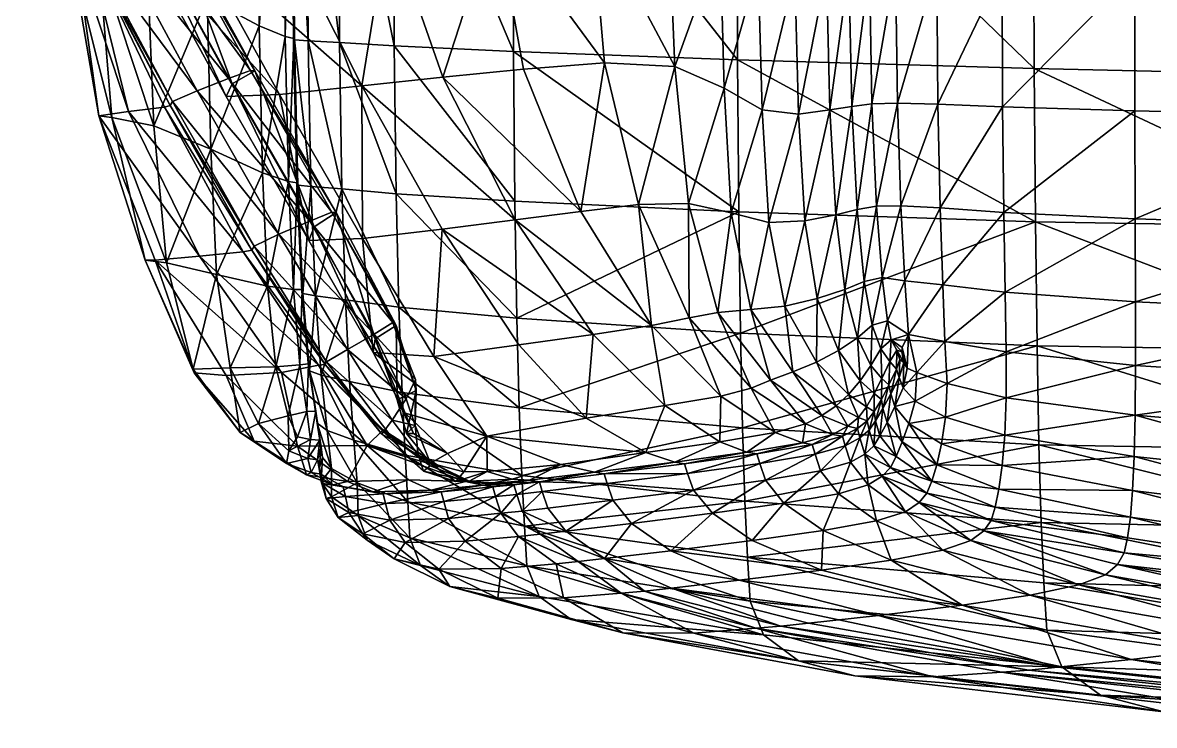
# Model space of a CAD drawing. Header units: centimetres. Extents: x -422 to 422, y -348 to 348.
# Drawn here: x -421.11 to -374.53, y -330 to -301.09 of the extents above; entities that cross this region are included whole.
import ezdxf

# ---------------------------------------------------------------- set-up
doc = ezdxf.new("R2010")
doc.units = ezdxf.units.CM
doc.layers.add('Object007', color=7, linetype='Continuous', true_color=0x1c95b1)

msp = doc.modelspace()

# ---------------------------------------------------------------- meshes
at = {"layer": 'Object007', "color": 194, "true_color": 0x551cb1}
mesh = msp.add_polyface(dxfattribs=at)
corners = [(-405.815, -302.046, 158.113), (-405.738, -308.133, 157.758), (-400.853, -308.443, 159.151), (-400.914, -302.277, 159.55), (-405.869, -290.541, 158.308), (-400.961, -290.783, 159.769), (-408.136, -290.394, 156.907), (-408.073, -301.905, 156.734), (-407.975, -307.934, 156.415), (-391.69, -302.617, 161.345), (-391.733, -291.143, 161.598), (-391.637, -308.878, 160.888), (-389.325, -299.106, -291.943), (-389.172, -304.856, -291.92), (-390.675, -304.681, -289.789), (-390.836, -298.822, -289.798), (-389.393, -288.205, -291.948), (-397.71, -296.423, -269.189), (-394.532, -296.654, -280.738), (-394.268, -302.896, -280.741), (-397.164, -302.751, -269.193), (-401.649, -296.646, -244.979), (-400.491, -303.009, -244.991), (-402.069, -285.515, -244.967), (-397.796, -285.349, -269.182), (-392.406, -297.729, -286.836), (-392.239, -303.783, -286.834), (-392.484, -286.739, -286.831), (-390.91, -287.872, -289.797), (-391.954, -308.921, -286.829), (-393.699, -308.529, -280.742), (-395.758, -308.57, -269.197), (-398.137, -308.858, -245.007), (-406.057, -296.929, -200.9), (-403.81, -303.329, -200.935), (-407.15, -303.686, -144.479), (-400.84, -309.205, -200.989)]
mesh.append_faces([[corners[k] for k in face] for face in [(0, 1, 2), (2, 3, 0), (4, 0, 3), (3, 5, 4), (0, 4, 6), (6, 7, 0), (1, 0, 7), (7, 8, 1), (9, 10, 5), (5, 3, 9), (11, 9, 3), (12, 13, 14), (14, 15, 12), (16, 12, 15), (17, 18, 19), (19, 20, 17), (21, 17, 20), (20, 22, 21), (17, 21, 23), (18, 17, 24), (25, 26, 19), (19, 18, 25), (27, 25, 18), (28, 15, 25), (26, 25, 15), (15, 14, 26), (29, 26, 14), (30, 19, 26), (31, 20, 19), (32, 22, 20), (33, 34, 35), (23, 21, 33), (34, 33, 21), (21, 22, 34), (35, 34, 36), (34, 22, 32)]], dxfattribs={"vtx2": -1, "color": 194})
mesh = msp.add_polyface(dxfattribs=at)
corners = [(-409.438, -290.317, 155.262), (-409.365, -301.834, 155.109), (-408.073, -301.905, 156.734), (-408.136, -290.394, 156.907), (-410.001, -290.283, 153.809), (-409.921, -301.802, 153.672), (-418.062, -286.908, 113.787), (-417.973, -298.499, 113.761), (-415.969, -298.934, 137.416), (-419.504, -286.798, 80.025), (-419.102, -298.384, 80.017), (-420.267, -286.653, 39.152), (-418.924, -298.202, 39.132), (-420.691, -286.529, 4.714), (-418.4, -298.038, 4.673), (-407.15, -303.686, -144.479), (-410.391, -297.248, -144.418), (-406.057, -296.929, -200.9), (-407.471, -285.722, -200.875), (-414.109, -297.579, -82.998), (-416.282, -297.67, -34.512), (-418.996, -286.27, -34.467), (-416.844, -286.194, -82.953), (-413.519, -300.077, 148.039), (-411.38, -301.222, 151.143), (-411.464, -289.69, 151.264), (-413.605, -288.522, 148.134), (-409.97, -301.777, 152.853), (-410.053, -290.261, 152.985), (-409.953, -301.738, 152.446), (-410.035, -290.225, 152.577), (-410.307, -301.664, 152.244), (-410.39, -290.146, 152.374), (-418.49, -297.978, -9.792), (-418.414, -297.854, -13.345), (-421.113, -286.483, -9.746), (-415.005, -296.838, -15.291), (-415.979, -297.271, -16.834), (-412.485, -303.616, -16.913), (-417.612, -285.725, -15.253), (-418.639, -286.011, -16.793), (-415.165, -296.827, -15.213), (-416.084, -297.095, -15.503), (-418.689, -285.894, -15.457), (-417.759, -285.717, -15.171), (-411.561, -303.07, -15.368), (-411.733, -303.056, -15.293), (-417.39, -297.498, -15.064), (-421.049, -286.4, -13.299), (-420.013, -286.163, -15.018), (-412.644, -303.392, -15.588)]
mesh.append_faces([[corners[k] for k in face] for face in [(0, 1, 2), (2, 3, 0), (1, 0, 4), (4, 5, 1), (6, 7, 8), (9, 10, 7), (11, 12, 10), (13, 14, 12), (15, 16, 17), (18, 17, 16), (19, 20, 21), (16, 19, 22), (19, 16, 15), (23, 24, 25), (25, 26, 23), (8, 23, 26), (27, 5, 4), (4, 28, 27), (29, 27, 28), (28, 30, 29), (31, 29, 30), (30, 32, 31), (24, 31, 32), (32, 25, 24), (33, 14, 13), (34, 33, 35), (36, 37, 38), (37, 36, 39), (20, 37, 40), (41, 42, 43), (36, 41, 44), (41, 36, 45), (42, 41, 46), (47, 34, 48), (42, 47, 49), (47, 42, 50)]], dxfattribs={"vtx2": -1, "color": 194})
mesh = msp.add_polyface(dxfattribs=at)
corners = [(-379.422, -309.288, 162.343), (-379.473, -302.983, 162.85), (-391.69, -302.617, 161.345), (-391.733, -291.143, 161.598), (-379.517, -291.616, 163.13), (-380.725, -308.898, -296.136), (-380.773, -304.554, -296.321), (-375.333, -304.722, -296.58), (-383.345, -308.715, -295.833), (-383.438, -304.449, -296.001), (-384.96, -308.624, -295.44), (-385.101, -304.409, -295.591), (-385.967, -308.64, -294.934), (-386.152, -304.438, -295.063), (-385.177, -298.812, -295.678), (-386.256, -298.837, -295.138), (-385.204, -288.079, -295.712), (-386.296, -288.077, -295.166), (-383.497, -288.124, -296.136), (-383.485, -298.832, -296.098), (-380.793, -298.905, -296.428), (-380.791, -288.226, -296.471), (-375.32, -288.403, -296.748), (-375.332, -299.035, -296.699), (-389.325, -299.106, -291.943), (-389.393, -288.205, -291.948), (-388.09, -288.145, -293.449), (-388.029, -298.994, -293.437), (-389.172, -304.856, -291.92), (-387.889, -304.683, -293.397), (-387.106, -298.901, -294.446), (-386.982, -304.536, -294.388), (-387.158, -288.101, -294.467), (-386.763, -308.777, -294.286), (-387.644, -308.994, -293.325), (-388.909, -309.252, -291.877)]
mesh.append_faces([[corners[k] for k in face] for face in [(0, 1, 2), (3, 2, 1), (1, 4, 3), (5, 6, 7), (8, 9, 6), (10, 11, 9), (12, 13, 11), (14, 11, 13), (13, 15, 14), (16, 14, 15), (15, 17, 16), (14, 16, 18), (18, 19, 14), (11, 14, 19), (19, 9, 11), (20, 6, 9), (9, 19, 20), (21, 20, 19), (19, 18, 21), (20, 21, 22), (6, 20, 23), (24, 25, 26), (26, 27, 24), (28, 24, 27), (27, 29, 28), (30, 31, 29), (29, 27, 30), (32, 30, 27), (27, 26, 32), (30, 32, 17), (17, 15, 30), (31, 30, 15), (15, 13, 31), (33, 31, 13), (34, 29, 31), (35, 28, 29)]], dxfattribs={"vtx2": -1, "color": 194})
mesh = msp.add_polyface(dxfattribs=at)
corners = [(-365.473, -314.606, 162.048), (-365.541, -309.518, 162.891), (-379.422, -309.288, 162.343), (-379.358, -314.392, 161.526), (-353.005, -314.488, 161.687), (-353.075, -309.526, 162.503), (-345.211, -292.907, 161.857), (-353.181, -292.69, 163.288), (-353.132, -303.46, 163.009), (-345.162, -303.4, 161.606), (-365.595, -303.292, 163.414), (-365.641, -292.195, 163.703), (-379.517, -291.616, 163.13), (-379.473, -302.983, 162.85), (-380.632, -314.642, -295.477), (-380.671, -312.181, -295.859), (-375.306, -312.576, -296.076), (-375.333, -304.722, -296.58), (-375.321, -309.16, -296.376), (-380.725, -308.898, -296.136), (-375.3, -315.195, -295.667), (-365.36, -313.044, -296.25), (-365.352, -309.485, -296.579), (-365.344, -304.951, -296.807), (-351.924, -305.181, -296.989), (-351.94, -309.767, -296.74), (-351.957, -313.427, -296.388), (-365.331, -299.23, -296.941), (-375.332, -299.035, -296.699), (-375.32, -288.403, -296.748), (-351.908, -299.471, -297.135), (-365.314, -288.67, -296.997), (-380.793, -298.905, -296.428), (-380.773, -304.554, -296.321)]
mesh.append_faces([[corners[k] for k in face] for face in [(0, 1, 2), (2, 3, 0), (1, 0, 4), (4, 5, 1), (6, 7, 8), (9, 8, 5), (10, 1, 5), (5, 8, 10), (11, 10, 8), (8, 7, 11), (10, 11, 12), (12, 13, 10), (1, 10, 13), (13, 2, 1), (14, 15, 16), (17, 18, 19), (15, 19, 18), (18, 16, 15), (20, 16, 21), (22, 23, 24), (24, 25, 22), (21, 22, 25), (25, 26, 21), (22, 21, 16), (16, 18, 22), (23, 22, 18), (18, 17, 23), (27, 28, 29), (30, 27, 31), (27, 30, 24), (24, 23, 27), (28, 27, 23), (23, 17, 28), (29, 28, 32), (28, 17, 33)]], dxfattribs={"vtx2": -1, "color": 194})
mesh = msp.add_polyface(dxfattribs=at)
corners = [(-407.975, -307.934, 156.415), (-408.073, -301.905, 156.734), (-409.365, -301.834, 155.109), (-409.245, -307.831, 154.827), (-409.921, -301.802, 153.672), (-417.973, -298.499, 113.761), (-417.439, -305.001, 113.691), (-415.718, -305.339, 137.284), (-415.969, -298.934, 137.416), (-419.102, -298.384, 80.017), (-417.973, -304.924, 79.985), (-418.924, -298.202, 39.132), (-416.756, -304.741, 39.086), (-418.4, -298.038, 4.673), (-415.28, -304.563, 4.597), (-407.15, -303.686, -144.479), (-410.541, -304.054, -83.073), (-414.109, -297.579, -82.998), (-416.282, -297.67, -34.512), (-412.735, -304.132, -34.593), (-413.519, -300.077, 148.039), (-413.371, -306.3, 147.846), (-411.38, -301.222, 151.143), (-411.241, -307.269, 150.906), (-409.97, -301.777, 152.853), (-409.953, -301.738, 152.446), (-409.815, -307.679, 152.201), (-409.831, -307.728, 152.608), (-410.307, -301.664, 152.244), (-410.17, -307.627, 151.996), (-418.49, -297.978, -9.792), (-418.414, -297.854, -13.345), (-414.949, -304.343, -13.428), (-415.038, -304.498, -9.877), (-415.979, -297.271, -16.834), (-412.485, -303.616, -16.913), (-411.561, -303.07, -15.368), (-415.005, -296.838, -15.291), (-409.11, -309.497, -17.046), (-411.733, -303.056, -15.293), (-415.165, -296.827, -15.213), (-412.644, -303.392, -15.588), (-416.084, -297.095, -15.503), (-408.385, -308.89, -15.425), (-408.208, -308.905, -15.498), (-413.933, -303.898, -15.149), (-417.39, -297.498, -15.064)]
mesh.append_faces([[corners[k] for k in face] for face in [(0, 1, 2), (3, 2, 4), (5, 6, 7), (7, 8, 5), (6, 5, 9), (9, 10, 6), (11, 12, 10), (10, 9, 11), (12, 11, 13), (13, 14, 12), (15, 16, 17), (18, 17, 16), (16, 19, 18), (20, 8, 7), (7, 21, 20), (22, 20, 21), (21, 23, 22), (24, 25, 26), (4, 24, 27), (28, 22, 23), (25, 28, 29), (30, 31, 32), (32, 33, 30), (13, 30, 33), (33, 14, 13), (34, 18, 19), (19, 35, 34), (35, 36, 37), (36, 35, 38), (36, 39, 40), (39, 41, 42), (41, 39, 43), (39, 36, 44), (41, 45, 46), (31, 46, 45), (45, 32, 31)]], dxfattribs={"vtx2": -1, "color": 194})
mesh = msp.add_polyface(dxfattribs=at)
corners = [(-413.831, -310.703, 39.009), (-412.029, -310.517, 4.475), (-408.932, -315.183, 3.27), (-415.651, -310.868, 79.928), (-410.455, -315.485, 36.186), (-417.973, -304.924, 79.985), (-416.756, -304.741, 39.086), (-415.28, -304.563, 4.597), (-416.064, -310.87, 113.572), (-417.439, -305.001, 113.691), (-414.047, -315.505, 113.44), (-414.096, -315.347, 136.802), (-415.188, -310.976, 137.063), (-415.718, -305.339, 137.284), (-409.336, -310.057, -34.725), (-412.735, -304.132, -34.593), (-410.541, -304.054, -83.073), (-413.139, -311.449, 147.525), (-411.027, -311.932, 150.515), (-411.241, -307.269, 150.906), (-413.371, -306.3, 147.846), (-412.567, -315.289, 147.088), (-410.17, -307.627, 151.996), (-410.307, -301.664, 152.244), (-409.962, -312.069, 151.591), (-410.691, -315.254, 149.929), (-411.673, -310.449, -10.013), (-411.58, -310.282, -13.564), (-408.609, -315.048, -13.841), (-408.66, -315.15, -10.494), (-415.038, -304.498, -9.877), (-414.949, -304.343, -13.428), (-409.11, -309.497, -17.046), (-412.485, -303.616, -16.913), (-410.571, -309.801, -15.284), (-413.933, -303.898, -15.149), (-409.29, -309.255, -15.722), (-412.644, -303.392, -15.588)]
mesh.append_faces([[corners[k] for k in face] for face in [(0, 1, 2), (3, 0, 4), (0, 3, 5), (5, 6, 0), (1, 0, 6), (6, 7, 1), (8, 9, 5), (5, 3, 8), (10, 8, 3), (11, 12, 8), (9, 8, 12), (12, 13, 9), (14, 15, 16), (17, 18, 19), (19, 20, 17), (12, 17, 20), (20, 13, 12), (17, 12, 11), (18, 17, 21), (19, 22, 23), (24, 18, 25), (18, 24, 22), (22, 19, 18), (26, 27, 28), (1, 26, 29), (26, 1, 7), (7, 30, 26), (27, 26, 30), (30, 31, 27), (14, 32, 33), (33, 15, 14), (34, 27, 31), (31, 35, 34), (36, 34, 35), (35, 37, 36)]], dxfattribs={"vtx2": -1, "color": 194})
mesh = msp.add_polyface(dxfattribs=at)
corners = [(-409.06, -312.332, 154.371), (-409.574, -312.235, 153.007), (-409.302, -315.416, 152.318), (-407.827, -312.497, 155.899), (-408.831, -315.592, 153.573), (-407.975, -307.934, 156.415), (-409.245, -307.831, 154.827), (-409.785, -307.778, 153.417), (-409.365, -301.834, 155.109), (-409.921, -301.802, 153.672), (-407.128, -309.979, -83.193), (-410.541, -304.054, -83.073), (-407.15, -303.686, -144.479), (-406.683, -314.661, -33.566), (-409.336, -310.057, -34.725), (-409.615, -312.134, 152.215), (-409.831, -307.728, 152.608), (-409.604, -312.067, 151.806), (-409.815, -307.679, 152.201), (-409.341, -315.124, 151.167), (-409.339, -315.234, 151.569), (-409.97, -301.777, 152.853), (-410.17, -307.627, 151.996), (-409.953, -301.738, 152.446), (-409.962, -312.069, 151.591), (-409.704, -315.164, 150.954), (-408.609, -315.048, -13.841), (-408.66, -315.15, -10.494), (-411.673, -310.449, -10.013), (-408.932, -315.183, 3.27), (-412.029, -310.517, 4.475), (-409.11, -309.497, -17.046), (-406.601, -314.099, -17.315), (-408.208, -308.905, -15.498), (-411.561, -303.07, -15.368), (-408.385, -308.89, -15.425), (-409.29, -309.255, -15.722), (-412.644, -303.392, -15.588), (-411.733, -303.056, -15.293), (-405.87, -313.43, -15.683), (-410.571, -309.801, -15.284), (-406.643, -313.906, -15.965), (-407.746, -314.539, -15.508), (-411.58, -310.282, -13.564)]
mesh.append_faces([[corners[k] for k in face] for face in [(0, 1, 2), (3, 0, 4), (0, 3, 5), (5, 6, 0), (1, 0, 6), (6, 7, 1), (8, 6, 5), (9, 7, 6), (10, 11, 12), (13, 14, 10), (11, 10, 14), (15, 1, 7), (7, 16, 15), (17, 15, 16), (16, 18, 17), (15, 17, 19), (1, 15, 20), (18, 16, 21), (16, 7, 9), (22, 18, 23), (17, 24, 25), (24, 17, 18), (18, 22, 24), (26, 27, 28), (27, 29, 30), (31, 14, 13), (13, 32, 31), (33, 31, 32), (31, 33, 34), (35, 36, 37), (33, 35, 38), (36, 35, 39), (40, 36, 41), (41, 42, 40), (43, 40, 42), (42, 26, 43)]], dxfattribs={"vtx2": -1, "color": 194})
mesh = msp.add_polyface(dxfattribs=at)
corners = [(-400.768, -313.257, 158.507), (-391.567, -313.865, 160.15), (-391.637, -308.878, 160.888), (-400.853, -308.443, 159.151), (-405.625, -312.803, 157.184), (-405.738, -308.133, 157.758), (-407.975, -307.934, 156.415), (-407.827, -312.497, 155.899), (-400.914, -302.277, 159.55), (-389.406, -315.458, -286.818), (-391.145, -312.895, -286.822), (-389.742, -312.752, -289.748), (-390.675, -304.681, -289.789), (-390.399, -309.309, -289.769), (-391.954, -308.921, -286.829), (-392.497, -313.013, -280.743), (-393.699, -308.529, -280.742), (-392.239, -303.783, -286.834), (-394.268, -302.896, -280.741), (-395.758, -308.57, -269.197), (-393.682, -313.242, -269.201), (-395.221, -313.555, -245.029), (-398.137, -308.858, -245.007), (-397.164, -302.751, -269.193), (-388.909, -309.252, -291.877), (-389.172, -304.856, -291.92), (-407.15, -303.686, -144.479), (-403.844, -309.587, -144.573), (-407.128, -309.979, -83.193), (-404.18, -314.834, -78.031), (-400.694, -314.346, -143.374), (-406.683, -314.661, -33.566), (-400.84, -309.205, -200.989), (-403.81, -303.329, -200.935), (-397.633, -313.921, -201.063), (-406.601, -314.099, -17.315), (-405.731, -313.553, -15.835), (-408.208, -308.905, -15.498), (-408.385, -308.89, -15.425), (-405.87, -313.43, -15.683), (-406.643, -313.906, -15.965), (-409.29, -309.255, -15.722)]
mesh.append_faces([[corners[k] for k in face] for face in [(0, 1, 2), (2, 3, 0), (4, 5, 6), (6, 7, 4), (5, 4, 0), (0, 3, 5), (8, 3, 2), (9, 10, 11), (12, 13, 14), (10, 14, 13), (13, 11, 10), (14, 10, 15), (15, 16, 14), (17, 14, 16), (18, 16, 19), (20, 19, 16), (16, 15, 20), (19, 20, 21), (21, 22, 19), (23, 19, 22), (11, 13, 24), (13, 12, 25), (26, 27, 28), (29, 28, 27), (27, 30, 29), (28, 29, 31), (32, 27, 26), (22, 32, 33), (32, 22, 21), (21, 34, 32), (27, 32, 34), (34, 30, 27), (35, 36, 37), (38, 37, 36), (36, 39, 38), (39, 40, 41)]], dxfattribs={"vtx2": -1, "color": 194})
mesh = msp.add_polyface(dxfattribs=at)
corners = [(-391.567, -313.865, 160.15), (-379.358, -314.392, 161.526), (-379.422, -309.288, 162.343), (-391.637, -308.878, 160.888), (-391.69, -302.617, 161.345), (-384.794, -311.709, -295.213), (-384.642, -313.916, -294.896), (-385.508, -313.363, -294.589), (-385.739, -311.572, -294.769), (-383.238, -311.884, -295.579), (-383.152, -314.208, -295.226), (-380.671, -312.181, -295.859), (-380.632, -314.642, -295.477), (-380.725, -308.898, -296.136), (-383.345, -308.715, -295.833), (-380.773, -304.554, -296.321), (-383.438, -304.449, -296.001), (-384.96, -308.624, -295.44), (-385.967, -308.64, -294.934), (-385.101, -304.409, -295.591), (-388.44, -315.057, -289.733), (-389.742, -312.752, -289.748), (-388.406, -312.445, -291.83), (-387.534, -314.582, -291.797), (-387.272, -312.073, -293.246), (-386.749, -314.063, -293.184), (-386.474, -311.738, -294.169), (-386.142, -313.535, -294.066), (-386.152, -304.438, -295.063), (-386.763, -308.777, -294.286), (-387.644, -308.994, -293.325), (-386.982, -304.536, -294.388), (-387.889, -304.683, -293.397), (-388.909, -309.252, -291.877), (-389.172, -304.856, -291.92), (-390.399, -309.309, -289.769)]
mesh.append_faces([[corners[k] for k in face] for face in [(0, 1, 2), (2, 3, 0), (4, 3, 2), (5, 6, 7), (7, 8, 5), (6, 5, 9), (9, 10, 6), (11, 12, 10), (10, 9, 11), (13, 11, 9), (9, 14, 13), (15, 13, 14), (16, 14, 17), (5, 17, 14), (14, 9, 5), (17, 5, 8), (8, 18, 17), (19, 17, 18), (20, 21, 22), (23, 22, 24), (24, 25, 23), (26, 27, 25), (25, 24, 26), (27, 26, 8), (8, 7, 27), (28, 18, 29), (26, 29, 18), (18, 8, 26), (29, 26, 24), (24, 30, 29), (31, 29, 30), (32, 30, 33), (22, 33, 30), (30, 24, 22), (33, 22, 21), (34, 33, 35)]], dxfattribs={"vtx2": -1, "color": 194})
mesh = msp.add_polyface(dxfattribs=at)
corners = [(-408.578, -317.867, 152.263), (-408.831, -315.592, 153.573), (-409.302, -315.416, 152.318), (-408.985, -317.564, 151.225), (-409.06, -312.332, 154.371), (-410.455, -315.485, 36.186), (-406.934, -318.483, 27.901), (-409.797, -318.521, 77.06), (-412.729, -315.604, 79.176), (-408.932, -315.183, 3.27), (-413.831, -310.703, 39.009), (-415.651, -310.868, 79.928), (-414.047, -315.505, 113.44), (-416.064, -310.87, 113.572), (-414.096, -315.347, 136.802), (-411.584, -318.306, 113.329), (-412.162, -317.956, 136.546), (-412.567, -315.289, 147.088), (-413.139, -311.449, 147.525), (-410.691, -315.254, 149.929), (-411.027, -311.932, 150.515), (-411.398, -317.588, 146.547), (-410.186, -317.275, 149.11), (-409.023, -317.265, 150.562), (-409.339, -315.234, 151.569), (-409.048, -317.072, 150.186), (-409.341, -315.124, 151.167), (-408.876, -318.273, 148.556), (-408.824, -318.555, 148.868), (-409.615, -312.134, 152.215), (-409.574, -312.235, 153.007), (-409.704, -315.164, 150.954), (-409.962, -312.069, 151.591), (-409.604, -312.067, 151.806), (-409.419, -317.089, 150.013), (-409.802, -318.135, 148.012), (-409.258, -318.244, 148.443)]
mesh.append_faces([[corners[k] for k in face] for face in [(0, 1, 2), (2, 3, 0), (2, 1, 4), (5, 6, 7), (7, 8, 5), (6, 5, 9), (9, 5, 10), (5, 8, 11), (11, 8, 12), (13, 12, 14), (15, 12, 8), (8, 7, 15), (12, 15, 16), (16, 14, 12), (14, 17, 18), (17, 19, 20), (21, 22, 19), (19, 17, 21), (16, 21, 17), (17, 14, 16), (23, 3, 2), (2, 24, 23), (25, 23, 24), (24, 26, 25), (23, 25, 27), (3, 23, 28), (26, 24, 29), (24, 2, 30), (19, 31, 32), (31, 26, 33), (34, 22, 35), (25, 34, 36), (34, 25, 26), (26, 31, 34), (22, 34, 31), (31, 19, 22)]], dxfattribs={"vtx2": -1, "color": 194})
mesh = msp.add_polyface(dxfattribs=at)
corners = [(-405.366, -318.889, 154.461), (-405.496, -316.306, 156.161), (-407.654, -315.856, 154.973), (-407.479, -318.275, 153.425), (-405.254, -320.801, 151.854), (-407.347, -320.021, 151.009), (-408.578, -317.867, 152.263), (-408.401, -319.442, 150.149), (-408.831, -315.592, 153.573), (-407.827, -312.497, 155.899), (-405.625, -312.803, 157.184), (-406.934, -318.483, 27.901), (-405.232, -319.908, 34.152), (-407.738, -319.972, 78.588), (-409.797, -318.521, 77.06), (-408.932, -315.183, 3.27), (-406.276, -317.842, -0.055), (-403.922, -319.36, -2.314), (-406.267, -317.918, -11.61), (-406.334, -318.016, -14.349), (-404.607, -319.539, -15.356), (-404.343, -319.329, -13.265), (-408.66, -315.15, -10.494), (-408.609, -315.048, -13.841), (-405.702, -316.609, -17.803), (-405.373, -317.16, -29.773), (-405.022, -317.998, -23.699), (-405.31, -317.992, -18.148), (-404.916, -316.222, -16.532), (-405.731, -313.553, -15.835), (-406.601, -314.099, -17.315), (-406.683, -314.661, -33.566), (-404.938, -315.772, -16.143), (-405.324, -316.57, -16.379), (-406.643, -313.906, -15.965), (-405.87, -313.43, -15.683), (-405.904, -317.443, -15.86), (-407.746, -314.539, -15.508), (-404.956, -317.665, -16.994), (-404.832, -318.878, -16.6)]
mesh.append_faces([[corners[k] for k in face] for face in [(0, 1, 2), (2, 3, 0), (4, 0, 3), (3, 5, 4), (6, 7, 5), (5, 3, 6), (8, 6, 3), (3, 2, 8), (8, 2, 9), (1, 10, 9), (9, 2, 1), (11, 12, 13), (13, 14, 11), (15, 16, 11), (17, 11, 16), (18, 19, 20), (16, 18, 21), (18, 16, 15), (15, 22, 18), (19, 18, 22), (22, 23, 19), (24, 25, 26), (26, 27, 24), (24, 28, 29), (29, 30, 24), (25, 24, 30), (30, 31, 25), (32, 33, 34), (34, 35, 32), (35, 29, 28), (36, 19, 23), (23, 37, 36), (33, 36, 37), (37, 34, 33), (36, 33, 38), (19, 36, 39)]], dxfattribs={"vtx2": -1, "color": 194})
mesh = msp.add_polyface(dxfattribs=at)
corners = [(-400.668, -316.942, 157.387), (-391.484, -317.768, 158.903), (-391.567, -313.865, 160.15), (-379.358, -314.392, 161.526), (-391.126, -316.13, -269.205), (-388.89, -317.604, -269.198), (-390.132, -317.949, -245.074), (-392.376, -316.463, -245.056), (-393.682, -313.242, -269.201), (-395.221, -313.555, -245.029), (-392.497, -313.013, -280.743), (-390.334, -315.807, -280.745), (-388.216, -317.255, -280.732), (-389.406, -315.458, -286.818), (-387.63, -316.854, -286.794), (-391.145, -312.895, -286.822), (-389.742, -312.752, -289.748), (-388.44, -315.057, -289.733), (-387.112, -316.385, -289.692), (-387.534, -314.582, -291.797), (-388.406, -312.445, -291.83), (-394.678, -316.842, -201.161), (-392.418, -318.335, -201.241), (-395.459, -318.771, -143.68), (-387.366, -318.109, -269.152), (-387.252, -318.499, -269.172), (-388.494, -318.843, -245.08), (-388.61, -318.451, -245.06), (-387.774, -318.038, -269.171), (-387.147, -317.7, -280.687), (-389.016, -318.382, -245.067), (-386.71, -317.331, -286.728), (-391.299, -318.769, -201.263)]
mesh.append_faces([[corners[k] for k in face] for face in [(0, 1, 2), (3, 2, 1), (4, 5, 6), (6, 7, 4), (8, 4, 7), (7, 9, 8), (4, 8, 10), (10, 11, 4), (5, 4, 11), (11, 12, 5), (13, 14, 12), (12, 11, 13), (15, 13, 11), (11, 10, 15), (16, 17, 13), (14, 13, 17), (17, 18, 14), (18, 17, 19), (20, 19, 17), (21, 22, 23), (9, 7, 21), (22, 21, 7), (7, 6, 22), (24, 25, 26), (26, 27, 24), (28, 5, 12), (12, 29, 28), (24, 28, 29), (28, 24, 27), (27, 30, 28), (5, 28, 30), (30, 6, 5), (14, 31, 29), (29, 12, 14), (32, 22, 6), (6, 30, 32)]], dxfattribs={"vtx2": -1, "color": 194})
mesh = msp.add_polyface(dxfattribs=at)
corners = [(-384.206, -320.84, -280.776), (-381.545, -322.006, -280.817), (-382.085, -322.404, -269.262), (-376.545, -323.816, -269.319), (-381.251, -321.574, -286.907), (-381.084, -321.028, -289.846), (-375.632, -322.283, -289.945), (-375.771, -322.901, -286.993), (-383.887, -320.444, -286.856), (-365.421, -319.985, -294.603), (-375.353, -318.947, -294.479), (-375.312, -317.243, -295.139), (-365.467, -321.564, -293.637), (-375.422, -320.335, -293.511), (-365.532, -322.839, -292.19), (-375.515, -321.437, -292.058), (-365.62, -323.827, -290.079), (-380.686, -318.069, -294.334), (-380.63, -316.524, -294.973), (-380.789, -319.31, -293.384), (-383.288, -318.418, -293.273), (-383.126, -317.319, -294.192), (-383.059, -315.934, -294.787), (-380.926, -320.285, -291.946), (-383.688, -319.951, -289.781), (-383.482, -319.286, -291.861), (-379.279, -318.461, 160.172), (-379.185, -321.657, 158.051), (-365.29, -321.95, 158.492), (-365.39, -318.702, 160.658), (-365.473, -314.606, 162.048), (-379.358, -314.392, 161.526), (-380.632, -314.642, -295.477), (-383.152, -314.208, -295.226), (-375.306, -312.576, -296.076), (-375.3, -315.195, -295.667), (-365.372, -315.84, -295.815)]
mesh.append_faces([[corners[k] for k in face] for face in [(0, 1, 2), (3, 2, 1), (4, 5, 6), (6, 7, 4), (1, 4, 7), (4, 1, 0), (5, 4, 8), (9, 10, 11), (12, 13, 10), (14, 15, 13), (16, 6, 15), (17, 18, 11), (11, 10, 17), (19, 17, 10), (10, 13, 19), (17, 19, 20), (20, 21, 17), (18, 17, 21), (21, 22, 18), (23, 5, 24), (24, 25, 23), (19, 23, 25), (25, 20, 19), (23, 19, 13), (13, 15, 23), (5, 23, 15), (15, 6, 5), (26, 27, 28), (29, 30, 31), (31, 26, 29), (32, 18, 22), (22, 33, 32), (34, 35, 32), (18, 32, 35), (35, 11, 18), (11, 35, 36)]], dxfattribs={"vtx2": -1, "color": 194})
mesh = msp.add_polyface(dxfattribs=at)
corners = [(-405.496, -316.306, 156.161), (-405.366, -318.889, 154.461), (-400.561, -319.72, 155.562), (-405.625, -312.803, 157.184), (-400.668, -316.942, 157.387), (-406.276, -317.842, -0.055), (-404.692, -318.862, -7.052), (-403.922, -319.36, -2.314), (-406.934, -318.483, 27.901), (-402.885, -319.977, -0.802), (-405.232, -319.908, 34.152), (-402.737, -319.959, -15.365), (-401.937, -320.063, -15.418), (-404.343, -319.329, -13.265), (-404.607, -319.539, -15.356), (-403.279, -319.967, -17.128), (-401.991, -319.565, -29.342), (-402.946, -319.573, -23.325), (-404.294, -320.325, 36.234), (-406.267, -317.918, -11.61), (-404.916, -316.222, -16.532), (-405.702, -316.609, -17.803), (-405.31, -317.992, -18.148), (-404.956, -317.665, -16.994), (-404.938, -315.772, -16.143), (-405.87, -313.43, -15.683), (-405.324, -316.57, -16.379), (-403.623, -318.825, -29.914), (-402.004, -318.102, -62.26), (-405.373, -317.16, -29.773), (-405.022, -317.998, -23.699), (-406.683, -314.661, -33.566), (-404.18, -314.834, -78.031), (-404.319, -319.211, -17.99), (-404.832, -318.878, -16.6), (-405.904, -317.443, -15.86), (-406.334, -318.016, -14.349)]
mesh.append_faces([[corners[k] for k in face] for face in [(0, 1, 2), (3, 0, 4), (5, 6, 7), (8, 7, 9), (9, 10, 8), (11, 12, 9), (9, 7, 11), (13, 11, 7), (7, 6, 13), (11, 13, 14), (14, 15, 11), (16, 11, 15), (15, 17, 16), (18, 10, 9), (14, 13, 19), (13, 6, 5), (20, 21, 22), (22, 23, 20), (20, 24, 25), (24, 20, 23), (23, 26, 24), (17, 27, 28), (29, 28, 27), (27, 30, 29), (28, 29, 31), (31, 32, 28), (33, 34, 23), (23, 22, 33), (27, 33, 22), (22, 30, 27), (33, 27, 17), (17, 15, 33), (34, 33, 15), (15, 14, 34), (23, 34, 35), (34, 14, 36)]], dxfattribs={"vtx2": -1, "color": 194})
mesh = msp.add_polyface(dxfattribs=at)
corners = [(-391.484, -317.768, 158.903), (-400.668, -316.942, 157.387), (-400.561, -319.72, 155.562), (-391.567, -313.865, 160.15), (-400.768, -313.257, 158.507), (-405.496, -316.306, 156.161), (-405.625, -312.803, 157.184), (-402.737, -319.959, -15.365), (-401.991, -319.565, -29.342), (-400.962, -319.871, -33.385), (-401.937, -320.063, -15.418), (-395.459, -318.771, -143.68), (-397.923, -317.358, -139.551), (-394.678, -316.842, -201.161), (-397.633, -313.921, -201.063), (-400.694, -314.346, -143.374), (-395.221, -313.555, -245.029), (-397.58, -319.593, -83.747), (-398.962, -319.267, -78.371), (-394.271, -319.179, -145.058), (-397.172, -319.661, -83.78), (-393.863, -319.246, -145.082), (-399.842, -319.982, -34.778), (-400.25, -319.912, -34.74), (-397.052, -320.054, -83.861), (-399.724, -320.376, -34.868), (-393.741, -319.637, -145.146), (-401.301, -320.037, -15.445), (-400.893, -320.108, -15.484), (-402.17, -320.123, -0.305), (-402.885, -319.977, -0.802), (-402.004, -318.102, -62.26), (-402.946, -319.573, -23.325), (-404.18, -314.834, -78.031)]
mesh.append_faces([[corners[k] for k in face] for face in [(0, 1, 2), (3, 4, 1), (2, 1, 5), (1, 4, 6), (7, 8, 9), (9, 10, 7), (11, 12, 13), (14, 13, 12), (12, 15, 14), (13, 14, 16), (17, 18, 11), (11, 19, 17), (20, 17, 19), (19, 21, 20), (17, 20, 22), (22, 23, 17), (18, 17, 23), (23, 9, 18), (24, 25, 22), (22, 20, 24), (26, 24, 20), (20, 21, 26), (27, 23, 22), (22, 28, 27), (29, 27, 28), (27, 29, 30), (30, 10, 27), (23, 27, 10), (10, 9, 23), (31, 8, 32), (12, 31, 33), (33, 15, 12), (31, 12, 11), (11, 18, 31), (8, 31, 18), (18, 9, 8)]], dxfattribs={"vtx2": -1, "color": 194})
mesh = msp.add_polyface(dxfattribs=at)
corners = [(-355.106, -330.003, 26.32), (-359.509, -329.933, 75.612), (-374.144, -329.443, 77.009), (-370.456, -329.505, 29.937), (-367.211, -329.311, -10.278), (-351.208, -329.809, -15.964), (-362.537, -329.226, 113.587), (-364.33, -328.028, 139.079), (-378.33, -327.592, 138.938), (-376.749, -328.757, 113.876), (-355.286, -327.945, -205.443), (-369.28, -326.451, -203.902), (-367.432, -326.024, -245.866), (-357.803, -328.364, -152.56), (-371.968, -326.87, -149.784), (-376.039, -323.383, -280.89), (-365.974, -325.099, -281.003), (-366.435, -325.583, -269.409), (-352.844, -327.041, -269.509), (-353.698, -327.509, -246.312), (-361.442, -328.781, -93.326), (-375.484, -327.287, -89.777), (-364.666, -329.101, -45.433), (-365.029, -326.487, 150.922), (-365.17, -324.497, 155.323), (-379.074, -324.145, 154.934), (-378.948, -326.089, 150.594), (-365.734, -324.547, -287.121), (-365.62, -323.827, -290.079), (-352.158, -325.095, -290.215), (-352.25, -325.901, -287.256), (-375.771, -322.901, -286.993), (-375.312, -317.243, -295.139), (-365.39, -318.083, -295.268), (-365.421, -319.985, -294.603), (-352.016, -320.824, -294.711), (-352.047, -322.564, -293.755), (-365.467, -321.564, -293.637), (-375.353, -318.947, -294.479), (-375.422, -320.335, -293.511), (-365.532, -322.839, -292.19), (-352.092, -323.985, -292.319), (-375.515, -321.437, -292.058), (-365.29, -321.95, 158.492), (-352.684, -324.145, 155.096), (-365.39, -318.702, 160.658), (-352.812, -321.657, 158.212), (-379.279, -318.461, 160.172), (-379.185, -321.657, 158.051), (-365.473, -314.606, 162.048), (-352.918, -318.485, 160.333), (-365.372, -315.84, -295.815), (-365.36, -313.044, -296.25), (-375.3, -315.195, -295.667), (-365.935, -329.226, -26.576), (-349.695, -329.725, -32.912)]
mesh.append_faces([[corners[k] for k in face] for face in [(0, 1, 2), (2, 3, 0), (3, 4, 5), (6, 7, 8), (1, 6, 9), (10, 11, 12), (13, 14, 11), (15, 16, 17), (18, 17, 16), (19, 12, 17), (20, 21, 14), (14, 13, 20), (21, 20, 22), (23, 24, 25), (7, 23, 26), (27, 28, 29), (16, 27, 30), (27, 16, 15), (28, 27, 31), (32, 33, 34), (35, 34, 33), (36, 37, 34), (38, 34, 37), (39, 37, 40), (41, 40, 37), (29, 28, 40), (42, 40, 28), (43, 24, 44), (45, 43, 46), (43, 45, 47), (24, 43, 48), (49, 45, 50), (51, 33, 32), (52, 51, 53), (4, 54, 55)]], dxfattribs={"vtx2": -1, "color": 194})
mesh = msp.add_polyface(dxfattribs=at)
corners = [(-386.081, -318.498, -286.8), (-385.823, -318.087, -289.699), (-385.16, -318.941, -289.746), (-387.534, -314.582, -291.797), (-386.639, -315.83, -291.732), (-387.112, -316.385, -289.692), (-386.749, -314.063, -293.184), (-386.2, -315.203, -293.083), (-386.142, -313.535, -294.066), (-385.784, -314.517, -293.916), (-385.508, -313.363, -294.589), (-387.252, -318.499, -269.172), (-387.366, -318.109, -269.152), (-386.75, -317.791, -280.657), (-386.646, -318.177, -280.689), (-386.274, -317.86, -286.73), (-386.439, -318.839, -280.737), (-386.355, -317.472, -286.684), (-386.065, -317.093, -289.532), (-386.003, -317.481, -289.597), (-385.703, -316.973, -291.593), (-385.531, -317.542, -291.739), (-385.766, -316.592, -291.501), (-387.147, -317.7, -280.687), (-386.71, -317.331, -286.728), (-387.63, -316.854, -286.794), (-386.378, -316.896, -289.594), (-386.063, -316.356, -291.59), (-385.75, -315.729, -292.887)]
mesh.append_faces([[corners[k] for k in face] for face in [(0, 1, 2), (3, 4, 5), (4, 3, 6), (6, 7, 4), (8, 9, 7), (7, 6, 8), (9, 8, 10), (11, 12, 13), (13, 14, 11), (15, 0, 16), (16, 14, 15), (17, 15, 14), (14, 13, 17), (15, 17, 18), (18, 19, 15), (0, 15, 19), (19, 1, 0), (20, 21, 1), (1, 19, 20), (22, 20, 19), (19, 18, 22), (23, 13, 12), (24, 25, 5), (5, 26, 24), (17, 24, 26), (26, 18, 17), (24, 17, 13), (13, 23, 24), (27, 4, 7), (7, 28, 27), (22, 27, 28), (27, 22, 18), (18, 26, 27), (4, 27, 26), (26, 5, 4), (28, 7, 9)]], dxfattribs={"vtx2": -1, "color": 194})
mesh = msp.add_polyface(dxfattribs=at)
corners = [(-384.375, -316.667, -294.079), (-384.312, -315.479, -294.598), (-383.059, -315.934, -294.787), (-383.126, -317.319, -294.192), (-385.21, -316.881, -293.091), (-384.868, -316.122, -293.925), (-384.701, -315.301, -294.375), (-384.642, -313.916, -294.896), (-384.903, -314.452, -294.576), (-385.361, -314.144, -294.368), (-385.508, -313.363, -294.589), (-383.152, -314.208, -295.226), (-385.784, -314.517, -293.916), (-385.039, -315.692, -293.663), (-385.38, -316.367, -292.891), (-385.138, -315.342, -293.503), (-385.457, -315.999, -292.766), (-385.001, -314.954, -293.887), (-384.836, -315.074, -294.076), (-385.703, -316.973, -291.593), (-385.766, -316.592, -291.501), (-384.928, -314.639, -294.298), (-385.125, -314.572, -294.072), (-385.75, -315.729, -292.887), (-385.418, -315.035, -293.658)]
mesh.append_faces([[corners[k] for k in face] for face in [(0, 1, 2), (2, 3, 0), (4, 5, 0), (1, 0, 5), (5, 6, 1), (7, 8, 9), (9, 10, 7), (1, 7, 11), (11, 2, 1), (7, 1, 6), (6, 8, 7), (10, 9, 12), (13, 5, 4), (4, 14, 13), (15, 13, 14), (14, 16, 15), (13, 15, 17), (17, 18, 13), (5, 13, 18), (18, 6, 5), (19, 20, 16), (16, 14, 19), (21, 8, 6), (6, 18, 21), (22, 21, 18), (18, 17, 22), (21, 22, 9), (9, 8, 21), (23, 16, 20), (24, 12, 9), (9, 22, 24), (15, 24, 22), (22, 17, 15), (24, 15, 16), (16, 23, 24), (12, 24, 23)]], dxfattribs={"vtx2": -1, "color": 194})
mesh = msp.add_polyface(dxfattribs=at)
corners = [(-384.77, -321.213, -269.231), (-386.314, -320.109, -269.217), (-385.731, -319.756, -280.758), (-384.206, -320.84, -280.776), (-382.085, -322.404, -269.262), (-383.235, -322.794, -245.36), (-385.961, -321.588, -245.23), (-382.438, -325.061, -148.014), (-388.229, -323.619, -146.779), (-385.359, -323.202, -202.225), (-378.501, -327.606, -41.47), (-388.763, -325.797, -38.948), (-385.877, -325.478, -87.518), (-390.926, -326.008, -4.232), (-380.812, -327.817, -6.581), (-383.636, -328.012, 32.274), (-376.749, -328.757, 113.876), (-389.181, -327.352, 113.834), (-386.859, -327.972, 77.837), (-378.33, -327.592, 138.938), (-378.948, -326.089, 150.594), (-391.169, -324.893, 149.803), (-379.074, -324.145, 154.934), (-391.282, -323.09, 153.96), (-383.887, -320.444, -286.856), (-381.251, -321.574, -286.907), (-383.688, -319.951, -289.781), (-381.084, -321.028, -289.846), (-385.391, -319.389, -286.831), (-385.16, -318.941, -289.746), (-386.081, -318.498, -286.8), (-384.637, -317.587, -293.197), (-384.375, -316.667, -294.079), (-383.126, -317.319, -294.192), (-383.288, -318.418, -293.273), (-385.21, -316.881, -293.091), (-384.903, -318.342, -291.81), (-385.531, -317.542, -291.739), (-383.482, -319.286, -291.861), (-385.823, -318.087, -289.699), (-379.185, -321.657, 158.051), (-391.388, -320.779, 156.916), (-379.279, -318.461, 160.172), (-391.484, -317.768, 158.903), (-379.358, -314.392, 161.526), (-385.703, -316.973, -291.593), (-385.38, -316.367, -292.891), (-379.689, -327.732, -22.449)]
mesh.append_faces([[corners[k] for k in face] for face in [(0, 1, 2), (2, 3, 0), (0, 4, 5), (5, 6, 0), (4, 0, 3), (7, 8, 9), (6, 5, 9), (10, 11, 12), (13, 14, 15), (16, 17, 18), (19, 20, 21), (20, 22, 23), (3, 24, 25), (24, 26, 27), (28, 29, 26), (26, 24, 28), (2, 28, 24), (24, 3, 2), (29, 28, 30), (31, 32, 33), (33, 34, 31), (32, 31, 35), (36, 37, 35), (35, 31, 36), (38, 36, 31), (31, 34, 38), (36, 38, 26), (26, 29, 36), (37, 36, 29), (29, 39, 37), (23, 22, 40), (41, 40, 42), (43, 42, 44), (37, 45, 46), (46, 35, 37), (47, 14, 13)]], dxfattribs={"vtx2": -1, "color": 194})
mesh = msp.add_polyface(dxfattribs=at)
corners = [(-408.401, -320.602, 146.937), (-408.82, -319.968, 146.492), (-408.622, -320.673, 136.458), (-408.401, -319.442, 150.149), (-408.775, -318.981, 149.395), (-408.578, -317.867, 152.263), (-408.985, -317.564, 151.225), (-409.429, -319.698, 113.247), (-411.584, -318.306, 113.329), (-409.797, -318.521, 77.06), (-407.738, -319.972, 78.588), (-410.253, -319.23, 136.344), (-412.162, -317.956, 136.546), (-411.398, -317.588, 146.547), (-410.157, -318.712, 146.095), (-410.186, -317.275, 149.11), (-409.802, -318.135, 148.012), (-408.901, -319.43, 146.163), (-408.824, -318.555, 148.868), (-408.974, -319.085, 145.968), (-408.876, -318.273, 148.556), (-408.828, -319.669, 136.24), (-408.74, -320.052, 136.318), (-409.023, -317.265, 150.562), (-409.237, -319.598, 136.246), (-408.334, -320.106, 113.201), (-409.371, -319.029, 145.924), (-409.258, -318.244, 148.443), (-409.419, -317.089, 150.013), (-409.048, -317.072, 150.186)]
mesh.append_faces([[corners[k] for k in face] for face in [(0, 1, 2), (3, 4, 1), (3, 5, 6), (6, 4, 3), (7, 8, 9), (9, 10, 7), (8, 7, 11), (11, 12, 8), (13, 12, 11), (11, 14, 13), (15, 13, 14), (14, 16, 15), (17, 1, 4), (4, 18, 17), (19, 17, 18), (18, 20, 19), (17, 19, 21), (21, 22, 17), (1, 17, 22), (22, 2, 1), (20, 18, 23), (18, 4, 6), (21, 24, 25), (7, 25, 24), (24, 11, 7), (26, 14, 11), (11, 24, 26), (19, 26, 24), (24, 21, 19), (26, 19, 20), (20, 27, 26), (14, 26, 27), (27, 16, 14), (16, 27, 28), (27, 20, 29)]], dxfattribs={"vtx2": -1, "color": 194})
mesh = msp.add_polyface(dxfattribs=at)
corners = [(-391.077, -322.404, -145.982), (-392.721, -321.275, -145.522), (-389.774, -320.864, -201.527), (-390.534, -319.915, -201.393), (-393.496, -320.323, -145.282), (-396.049, -321.692, -84.337), (-394.427, -322.819, -84.924), (-395.509, -324.48, -17.994), (-389.899, -325.923, -19.825), (-390.926, -326.008, -4.232), (-396.47, -324.565, -2.592), (-394.409, -324.354, -37.189), (-388.763, -325.797, -38.948), (-386.859, -327.972, 77.837), (-396.411, -326.192, 78.308), (-393.486, -326.204, 33.748), (-389.181, -327.352, 113.834), (-398.538, -325.651, 113.638), (-390.613, -326.282, 138.433), (-391.169, -324.893, 149.803), (-391.282, -323.09, 153.96), (-400.455, -321.814, 152.799), (-400.357, -323.445, 148.869), (-391.388, -320.779, 156.916), (-400.561, -319.72, 155.562), (-391.484, -317.768, 158.903), (-390.772, -319.228, -201.312), (-393.741, -319.637, -145.146), (-390.893, -318.836, -201.272), (-393.863, -319.246, -145.082), (-388.61, -318.451, -245.06), (-391.299, -318.769, -201.263), (-389.016, -318.382, -245.067), (-394.271, -319.179, -145.058), (-392.418, -318.335, -201.241), (-395.459, -318.771, -143.68), (-391.613, -324.035, -85.943), (-397.163, -323.139, -36.053), (-388.229, -323.619, -146.779), (-385.877, -325.478, -87.518), (-397.052, -320.054, -83.861)]
mesh.append_faces([[corners[k] for k in face] for face in [(0, 1, 2), (3, 2, 1), (1, 4, 3), (4, 1, 5), (6, 5, 1), (1, 0, 6), (7, 8, 9), (9, 10, 7), (8, 7, 11), (11, 12, 8), (13, 14, 15), (10, 9, 15), (16, 17, 14), (14, 13, 16), (17, 16, 18), (19, 20, 21), (18, 19, 22), (21, 20, 23), (24, 23, 25), (26, 3, 4), (4, 27, 26), (28, 26, 27), (27, 29, 28), (26, 28, 30), (28, 31, 32), (31, 28, 29), (29, 33, 31), (34, 31, 33), (33, 35, 34), (36, 11, 37), (37, 6, 36), (38, 36, 6), (6, 0, 38), (11, 36, 39), (40, 27, 4)]], dxfattribs={"vtx2": -1, "color": 194})
mesh = msp.add_polyface(dxfattribs=at)
corners = [(-386.314, -320.109, -269.217), (-387.035, -319.176, -269.203), (-386.439, -318.839, -280.737), (-385.731, -319.756, -280.758), (-384.77, -321.213, -269.231), (-385.961, -321.588, -245.23), (-387.531, -320.471, -245.157), (-388.267, -319.528, -245.116), (-389.774, -320.864, -201.527), (-390.534, -319.915, -201.393), (-388.159, -321.989, -201.782), (-391.077, -322.404, -145.982), (-385.359, -323.202, -202.225), (-388.229, -323.619, -146.779), (-383.636, -328.012, 32.274), (-393.486, -326.204, 33.748), (-390.926, -326.008, -4.232), (-386.859, -327.972, 77.837), (-378.33, -327.592, 138.938), (-390.613, -326.282, 138.433), (-389.181, -327.352, 113.834), (-391.169, -324.893, 149.803), (-391.282, -323.09, 153.96), (-378.948, -326.089, 150.594), (-385.391, -319.389, -286.831), (-386.081, -318.498, -286.8), (-379.185, -321.657, 158.051), (-391.388, -320.779, 156.916), (-379.279, -318.461, 160.172), (-391.484, -317.768, 158.903), (-387.252, -318.499, -269.172), (-388.494, -318.843, -245.08), (-386.646, -318.177, -280.689), (-388.61, -318.451, -245.06), (-390.772, -319.228, -201.312), (-389.016, -318.382, -245.067), (-390.893, -318.836, -201.272), (-389.899, -325.923, -19.825), (-379.689, -327.732, -22.449), (-388.763, -325.797, -38.948), (-378.501, -327.606, -41.47), (-391.613, -324.035, -85.943), (-382.438, -325.061, -148.014), (-385.877, -325.478, -87.518), (-394.409, -324.354, -37.189)]
mesh.append_faces([[corners[k] for k in face] for face in [(0, 1, 2), (2, 3, 0), (0, 4, 5), (5, 6, 0), (1, 0, 6), (6, 7, 1), (8, 9, 7), (7, 6, 8), (10, 8, 6), (6, 5, 10), (8, 10, 11), (10, 12, 13), (13, 11, 10), (12, 10, 5), (14, 15, 16), (15, 14, 17), (18, 19, 20), (21, 19, 18), (22, 21, 23), (24, 3, 2), (2, 25, 24), (26, 27, 22), (28, 29, 27), (30, 1, 7), (7, 31, 30), (1, 30, 32), (32, 2, 1), (33, 31, 34), (9, 34, 31), (31, 7, 9), (35, 33, 36), (16, 37, 38), (37, 39, 40), (41, 13, 42), (42, 43, 41), (43, 39, 44)]], dxfattribs={"vtx2": -1, "color": 194})
mesh = msp.add_polyface(dxfattribs=at)
corners = [(-402.891, -322.431, 35.836), (-403.578, -321.486, 36.04), (-401.428, -321.279, -0.604), (-400.704, -322.227, -0.921), (-401.414, -323.55, 35.449), (-403.978, -323.58, 78.838), (-405.361, -322.485, 78.961), (-405.996, -321.56, 79.028), (-401.556, -324.772, 78.631), (-405.819, -323.157, 113.34), (-399.856, -324.696, 137.804), (-404.734, -323.431, 137.294), (-403.523, -324.293, 113.468), (-398.538, -325.651, 113.638), (-405.177, -322.291, 148.11), (-400.357, -323.445, 148.869), (-405.254, -320.801, 151.854), (-400.455, -321.814, 152.799), (-405.366, -318.889, 154.461), (-400.561, -319.72, 155.562), (-400.776, -320.503, -15.578), (-400.55, -321.19, -15.776), (-401.648, -320.591, -0.425), (-400.893, -320.108, -15.484), (-401.763, -320.196, -0.34), (-403.781, -320.798, 36.157), (-403.889, -320.4, 36.214), (-406.174, -320.877, 79.067), (-402.885, -319.977, -0.802), (-402.17, -320.123, -0.305), (-404.294, -320.325, 36.234), (-406.275, -320.477, 79.087), (-399.812, -322.14, -16.129)]
mesh.append_faces([[corners[k] for k in face] for face in [(0, 1, 2), (2, 3, 0), (4, 0, 3), (0, 4, 5), (5, 6, 0), (1, 0, 6), (6, 7, 1), (8, 5, 4), (6, 5, 9), (10, 11, 12), (9, 12, 11), (12, 9, 5), (5, 8, 12), (13, 12, 8), (14, 11, 10), (10, 15, 14), (16, 14, 15), (15, 17, 16), (18, 16, 17), (17, 19, 18), (20, 21, 2), (2, 22, 20), (23, 20, 22), (22, 24, 23), (25, 1, 7), (26, 25, 27), (25, 26, 24), (24, 22, 25), (1, 25, 22), (22, 2, 1), (28, 29, 30), (26, 30, 29), (29, 24, 26), (30, 26, 31), (32, 3, 2), (23, 24, 29)]], dxfattribs={"vtx2": -1, "color": 194})
mesh = msp.add_polyface(dxfattribs=at)
corners = [(-407.106, -322.123, 113.272), (-407.679, -321.246, 113.236), (-405.996, -321.56, 79.028), (-405.361, -322.485, 78.961), (-405.819, -323.157, 113.34), (-406.928, -322.385, 136.905), (-408.121, -321.458, 136.64), (-408.622, -320.673, 136.458), (-404.734, -323.431, 137.294), (-408.401, -320.602, 146.937), (-407.3, -321.365, 147.482), (-407.347, -320.021, 151.009), (-408.401, -319.442, 150.149), (-408.82, -319.968, 146.492), (-405.177, -322.291, 148.11), (-405.254, -320.801, 151.854), (-406.174, -320.877, 79.067), (-403.781, -320.798, 36.157), (-406.275, -320.477, 79.087), (-403.889, -320.4, 36.214), (-407.829, -320.581, 113.203), (-408.74, -320.052, 136.318), (-407.925, -320.183, 113.187), (-408.828, -319.669, 136.24), (-406.68, -320.4, 79.095), (-404.294, -320.325, 36.234), (-405.232, -319.908, 34.152), (-407.738, -319.972, 78.588), (-408.334, -320.106, 113.201), (-409.429, -319.698, 113.247)]
mesh.append_faces([[corners[k] for k in face] for face in [(0, 1, 2), (2, 3, 0), (4, 0, 3), (0, 4, 5), (5, 6, 0), (1, 0, 6), (6, 7, 1), (8, 5, 4), (7, 6, 9), (10, 9, 6), (6, 5, 10), (9, 10, 11), (11, 12, 9), (13, 9, 12), (14, 15, 11), (11, 10, 14), (8, 14, 10), (10, 5, 8), (2, 16, 17), (16, 18, 19), (20, 1, 7), (7, 21, 20), (22, 20, 21), (21, 23, 22), (20, 22, 18), (18, 16, 20), (1, 20, 16), (16, 2, 1), (18, 24, 25), (26, 25, 24), (24, 27, 26), (28, 29, 27), (27, 24, 28), (22, 28, 24), (24, 18, 22), (28, 22, 23)]], dxfattribs={"vtx2": -1, "color": 194})
mesh = msp.add_polyface(dxfattribs=at)
corners = [(-396.049, -321.692, -84.337), (-396.813, -320.74, -84.032), (-393.496, -320.323, -145.282), (-394.427, -322.819, -84.924), (-397.163, -323.139, -36.053), (-398.749, -322.013, -35.398), (-399.494, -321.063, -35.059), (-398.24, -323.265, -16.811), (-395.509, -324.48, -17.994), (-396.47, -324.565, -2.592), (-399.157, -323.351, -1.532), (-394.409, -324.354, -37.189), (-400.704, -322.227, -0.921), (-401.414, -323.55, 35.449), (-398.845, -324.762, 34.78), (-393.486, -326.204, 33.748), (-396.411, -326.192, 78.308), (-401.556, -324.772, 78.631), (-390.613, -326.282, 138.433), (-399.856, -324.696, 137.804), (-398.538, -325.651, 113.638), (-403.523, -324.293, 113.468), (-400.455, -321.814, 152.799), (-400.357, -323.445, 148.869), (-391.169, -324.893, 149.803), (-391.388, -320.779, 156.916), (-400.561, -319.72, 155.562), (-400.776, -320.503, -15.578), (-400.893, -320.108, -15.484), (-399.842, -319.982, -34.778), (-399.724, -320.376, -34.868), (-400.55, -321.19, -15.776), (-399.812, -322.14, -16.129), (-401.428, -321.279, -0.604), (-397.052, -320.054, -83.861)]
mesh.append_faces([[corners[k] for k in face] for face in [(0, 1, 2), (0, 3, 4), (4, 5, 0), (1, 0, 5), (5, 6, 1), (7, 8, 9), (9, 10, 7), (8, 7, 4), (4, 11, 8), (12, 10, 13), (14, 15, 16), (16, 17, 14), (13, 14, 17), (14, 13, 10), (10, 9, 14), (15, 14, 9), (18, 19, 20), (21, 20, 19), (17, 16, 20), (22, 23, 24), (23, 19, 18), (25, 26, 22), (27, 28, 29), (29, 30, 27), (31, 27, 30), (30, 6, 31), (32, 5, 4), (4, 7, 32), (12, 32, 7), (7, 10, 12), (33, 31, 32), (5, 32, 31), (31, 6, 5), (2, 1, 34), (30, 34, 1), (1, 6, 30)]], dxfattribs={"vtx2": -1, "color": 194})
mesh = msp.add_polyface(dxfattribs=at)
corners = [(-378.33, -327.592, 138.938), (-376.749, -328.757, 113.876), (-362.537, -329.226, 113.587), (-374.144, -329.443, 77.009), (-359.509, -329.933, 75.612), (-369.28, -326.451, -203.902), (-379.643, -324.643, -202.913), (-377.632, -324.227, -245.565), (-367.432, -326.024, -245.866), (-371.968, -326.87, -149.784), (-382.438, -325.061, -148.014), (-366.435, -325.583, -269.409), (-376.545, -323.816, -269.319), (-376.039, -323.383, -280.89), (-382.085, -322.404, -269.262), (-383.235, -322.794, -245.36), (-381.545, -322.006, -280.817), (-385.359, -323.202, -202.225), (-375.484, -327.287, -89.777), (-385.877, -325.478, -87.518), (-364.666, -329.101, -45.433), (-378.501, -327.606, -41.47), (-370.456, -329.505, 29.937), (-383.636, -328.012, 32.274), (-380.812, -327.817, -6.581), (-367.211, -329.311, -10.278), (-386.859, -327.972, 77.837), (-389.181, -327.352, 113.834), (-379.074, -324.145, 154.934), (-378.948, -326.089, 150.594), (-365.029, -326.487, 150.922), (-364.33, -328.028, 139.079), (-375.771, -322.901, -286.993), (-365.734, -324.547, -287.121), (-375.632, -322.283, -289.945), (-365.62, -323.827, -290.079), (-379.185, -321.657, 158.051), (-365.17, -324.497, 155.323), (-379.689, -327.732, -22.449), (-365.935, -329.226, -26.576), (-389.899, -325.923, -19.825)]
mesh.append_faces([[corners[k] for k in face] for face in [(0, 1, 2), (1, 3, 4), (5, 6, 7), (7, 8, 5), (6, 5, 9), (9, 10, 6), (11, 12, 13), (12, 11, 8), (8, 7, 12), (14, 12, 7), (7, 15, 14), (16, 13, 12), (17, 6, 10), (6, 17, 15), (15, 7, 6), (18, 19, 10), (10, 9, 18), (20, 21, 18), (19, 18, 21), (22, 23, 24), (24, 25, 22), (23, 22, 3), (3, 26, 23), (26, 3, 1), (27, 1, 0), (28, 29, 30), (29, 0, 31), (32, 13, 16), (13, 32, 33), (32, 34, 35), (36, 28, 37), (38, 21, 20), (20, 39, 38), (24, 38, 39), (39, 25, 24), (21, 38, 40)]], dxfattribs={"vtx2": -1, "color": 194})

doc.saveas('drawing.dxf')
